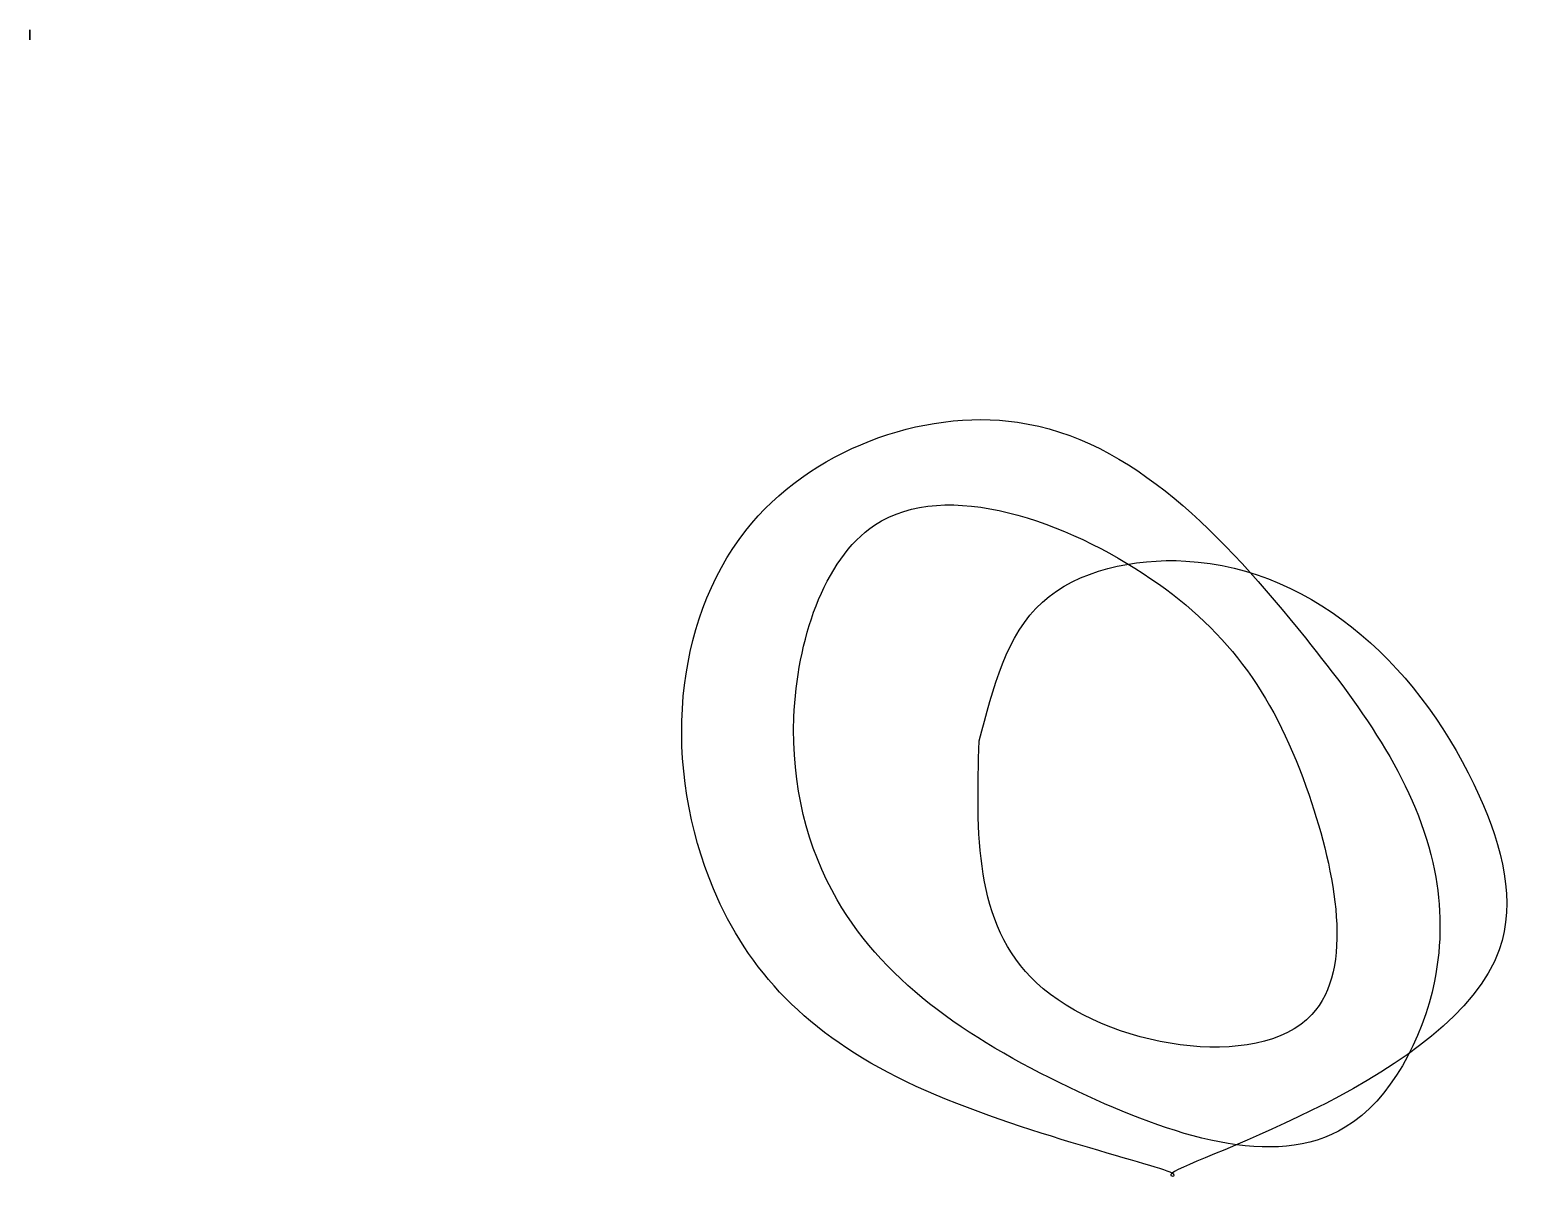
# Model space of a CAD drawing. Header units: inches. Extents: x -1611 to 1113, y -547 to 1555.
import ezdxf

# ---------------------------------------------------------------- set-up
doc = ezdxf.new("R2010")
doc.units = ezdxf.units.IN
doc.header["$MEASUREMENT"] = 0
doc.layers.add('TUNNEL_MAIN', color=7, linetype='Continuous', true_color=0xc2ced6)

msp = doc.modelspace()

# ---------------------------------------------------------------- linework, layer by layer
at = {"layer": 'TUNNEL_MAIN'}
for p, q in [((-1610.8, 1536.7), (-1610.8, 1555.4)), ((-1610.8, 1555.4), (-1610.8, 1536.7)), ((-1610.8, 1536.7), (-1610.8, 1536.7)), ((-1610.8, 1536.7), (-1610.8, 1536.7)), ((129.1, 252.6), (129.1, 252.6)), ((129.1, 252.6), (129.1, 252.6)), ((129.1, 252.6), (129.1, 252.6))]:
    msp.add_line(p, q, dxfattribs=at)
msp.add_spline([(129.1, 252.6), (234, -190.4), (738.8, -248.9), (733.7, 153), (444, 549.8, 123.3), (-62.4, 647.8), (-210.3, 296.1), (-131, -38.6), (311.4, -390.5), (800.1, -455.3), (963.5, -187.4), (963.5, 15.1), (726.9, 441.3), (199.3, 836.4, -179.1), (-298.6, 637.9), (-413.1, 334.3), (-357.8, -18.6), (-4.2, -371.9), (482.6, -539.5), (482.6, -539.5, -194.2), (1082.1, -130), (1045.5, 152.1), (508, 582.1), (244.9, 506.7), (129.1, 252.6)], degree=3, dxfattribs=at)

doc.saveas('drawing.dxf')
